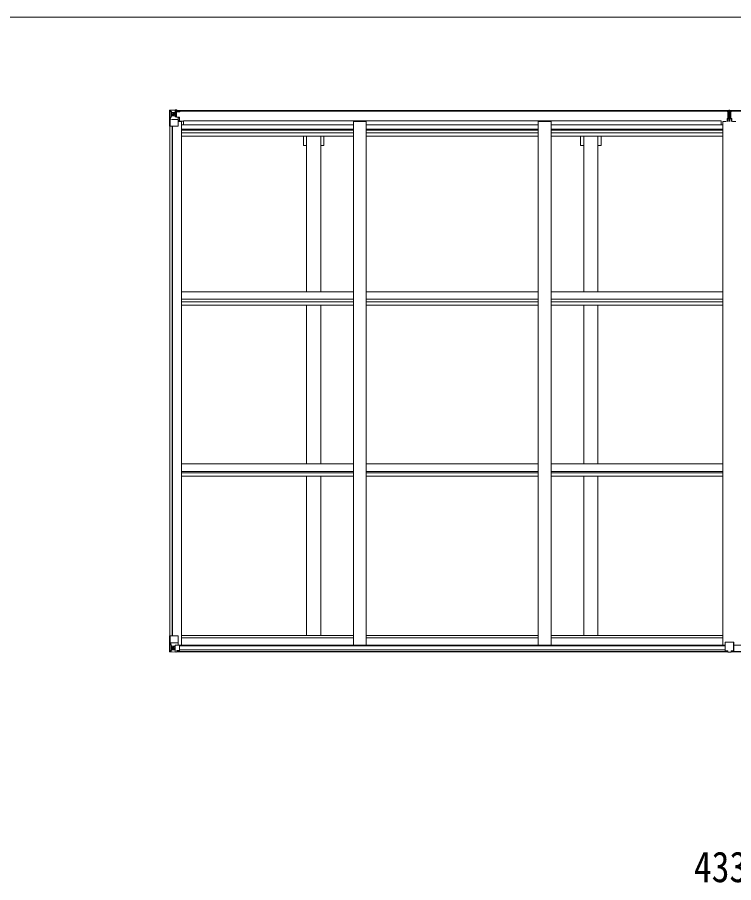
# Model space of a CAD drawing. Units: millimetres at full size; details may follow other scales. Extents: x -6988 to 7066, y -4877 to 4823.
# Drawn here: x 26 to 2802, y 1469 to 4823 of the extents above; entities that cross this region are included whole.
import ezdxf
from ezdxf.enums import TextEntityAlignment as Align

# ---------------------------------------------------------------- set-up
doc = ezdxf.new("R2010")
doc.units = ezdxf.units.MM
doc.header["$LTSCALE"] = 25
for name, color, linetype, lineweight in [('0-1_本体', 4, 'Continuous', 9), ('0-2_部品', 7, 'Continuous', 9), ('0-3_ELV2', 3, 'Continuous', 9), ('0-A_寸法', 6, 'Continuous', 9), ('F-0_240', 7, 'Continuous', 9)]:
    doc.layers.add(name, color=color, linetype=linetype, lineweight=lineweight)
doc.styles.add('ＭＳ ゴシック', font='')
doc.styles.get('ＭＳ ゴシック').set_extended_font_data('MS Gothic')

msp = doc.modelspace()

# ---------------------------------------------------------------- linework, layer by layer
at = {"layer": '0-1_本体'}
for p, q in [((2783.89, 4461.33), (638.89, 4461.33)), ((2786.7, 4461.33), (4931.7, 4461.33)), ((2783.88, 4459.27), (638.89, 4459.27)), ((2786.72, 4459.27), (4931.7, 4459.27)), ((617.39, 2425.49), (617.39, 4400.56)), ((626.39, 2425.49), (626.39, 4400.56)), ((627.09, 2425.49), (627.09, 4400.56)), ((649.39, 4419.04), (662.39, 4419.04)), ((662.39, 2389.13), (662.39, 4419.04)), ((662.39, 4405.99), (1328.39, 4405.99)), ((669.89, 4421.06), (2752.89, 4421.06)), ((669.89, 4421.06), (669.89, 4405.99)), ((1328.39, 2389.13), (1328.39, 4418.4)), ((1328.39, 4418.4), (1378.39, 4418.4)), ((1378.39, 2389.13), (1378.39, 4418.4)), ((1378.39, 4405.99), (2044.39, 4405.99)), ((2044.39, 2389.13), (2044.39, 4418.4)), ((2044.39, 4418.4), (2094.39, 4418.4)), ((2094.39, 2389.13), (2094.39, 4418.4)), ((2094.39, 4405.99), (2760.39, 4405.99)), ((2752.89, 4421.06), (2752.89, 4405.99)), ((2760.39, 2389.13), (2760.39, 4419.04)), ((2773.39, 4419.04), (2760.39, 4419.04)), ((2797.2, 4419.04), (2810.2, 4419.04)), ((662.39, 4389.55), (1328.39, 4389.55)), ((662.39, 4385.77), (1328.39, 4385.77)), ((662.39, 4374.42), (1328.39, 4374.42)), ((662.39, 4361.6), (1328.39, 4361.6)), ((1134.89, 4326.33), (1134.89, 4361.6)), ((1146.89, 3759.04), (1146.89, 4361.6)), ((1201.89, 3759.04), (1201.89, 4361.6)), ((1213.89, 4326.33), (1213.89, 4361.6)), ((1378.39, 4389.55), (2044.39, 4389.55)), ((1378.39, 4385.77), (2044.39, 4385.77)), ((1378.39, 4374.42), (2044.39, 4374.42)), ((1378.39, 4361.6), (2044.39, 4361.6)), ((2094.39, 4389.55), (2760.39, 4389.55)), ((2094.39, 4385.77), (2760.39, 4385.77)), ((2094.39, 4374.42), (2760.39, 4374.42)), ((2094.39, 4361.6), (2760.39, 4361.6)), ((2208.89, 4326.33), (2208.89, 4361.6)), ((2220.89, 3759.04), (2220.89, 4361.6)), ((2275.89, 3759.04), (2275.89, 4361.6)), ((2287.89, 4326.33), (2287.89, 4361.6)), ((1134.89, 4326.33), (1146.89, 4326.33)), ((1201.89, 4326.33), (1213.89, 4326.33)), ((2208.89, 4326.33), (2220.89, 4326.33)), ((2275.89, 4326.33), (2287.89, 4326.33)), ((1328.39, 3759.04), (662.39, 3759.04)), ((2044.39, 3759.04), (1378.39, 3759.04)), ((2760.39, 3759.04), (2094.39, 3759.04)), ((662.39, 3730), (1328.39, 3730)), ((1378.39, 3730), (2044.39, 3730)), ((2094.39, 3730), (2760.39, 3730)), ((1328.39, 3720.27), (662.39, 3720.27)), ((1328.39, 3707.41), (662.39, 3707.41)), ((1146.89, 3091.58), (1146.89, 3707.41)), ((1201.89, 3091.58), (1201.89, 3707.41)), ((2044.39, 3720.27), (1378.39, 3720.27)), ((2044.39, 3707.41), (1378.39, 3707.41)), ((2760.39, 3720.27), (2094.39, 3720.27)), ((2760.39, 3707.41), (2094.39, 3707.41)), ((2220.89, 3091.58), (2220.89, 3707.41)), ((2275.89, 3091.58), (2275.89, 3707.41)), ((662.39, 3091.58), (1328.39, 3091.58)), ((1378.39, 3091.58), (2044.39, 3091.58)), ((2094.39, 3091.58), (2760.39, 3091.58)), ((1328.39, 3061.83), (662.39, 3061.83)), ((1328.39, 3057.41), (662.39, 3057.41)), ((2044.39, 3061.83), (1378.39, 3061.83)), ((2044.39, 3057.41), (1378.39, 3057.41)), ((2760.39, 3061.83), (2094.39, 3061.83)), ((2760.39, 3057.41), (2094.39, 3057.41)), ((1328.39, 3044.39), (662.39, 3044.39)), ((1146.89, 2426.37), (1146.89, 3044.39)), ((1201.89, 2426.37), (1201.89, 3044.39)), ((2044.39, 3044.39), (1378.39, 3044.39)), ((2760.39, 3044.39), (2094.39, 3044.39)), ((2220.89, 2426.37), (2220.89, 3044.39)), ((2275.89, 2426.37), (2275.89, 3044.39)), ((662.39, 2426.37), (1328.39, 2426.37)), ((662.66, 2417.24), (1328.39, 2417.24)), ((1378.39, 2426.37), (2044.39, 2426.37)), ((1378.39, 2417.24), (2044.39, 2417.24)), ((2094.39, 2426.37), (2760.39, 2426.37)), ((2094.39, 2417.24), (2760.39, 2417.24)), ((2769.12, 2389.13), (653.67, 2389.13)), ((2768.58, 2386.78), (654.21, 2386.78)), ((2801.48, 2389.13), (4916.93, 2389.13)), ((2778.58, 2364.63), (644.21, 2364.63)), ((2778.58, 2363.69), (644.21, 2363.69)), ((2768.58, 2371.12), (654.21, 2371.12)), ((2792.02, 2364.63), (4926.39, 2364.63)), ((2792.02, 2363.69), (4926.39, 2363.69))]:
    msp.add_line(p, q, dxfattribs=at)
at = {"layer": '0-2_部品'}
for p, q in [((615.39, 4461.27), (615.39, 4461.23)), ((616.33, 4462.27), (616.33, 4462.27)), ((616.33, 4462.23), (616.33, 4462.27)), ((625.3, 4462.66), (617.38, 4462.19)), ((618.24, 4461.21), (618.24, 4461.15)), ((618.24, 4400.56), (618.24, 4461.15)), ((622.2, 4457.77), (619.47, 4461.44)), ((637.39, 4463.45), (625.39, 4462.66)), ((643.89, 4463.96), (637.39, 4463.56)), ((637.39, 4437.46), (637.39, 4463.56)), ((637.39, 4462.68), (643.89, 4463.08)), ((643.89, 4462.15), (638.89, 4462.06)), ((643.89, 4463.08), (643.89, 4463.96)), ((643.89, 4462.56), (643.89, 4463.08)), ((643.89, 4462.56), (643.89, 4462.15)), ((643.89, 4462.15), (643.89, 4461.33)), ((648.89, 4461.76), (648.89, 4461.33)), ((649.19, 4461.76), (648.89, 4461.76)), ((649.19, 4461.76), (650.88, 4461.33)), ((618.78, 4427.44), (622.92, 4439.53)), ((618.78, 4427.44), (625.39, 4427.23)), ((623.06, 4454.26), (625.39, 4454.32)), ((623.06, 4440.79), (623.06, 4454.26)), ((625.39, 4440.76), (623.06, 4440.79)), ((625.39, 4454.32), (637.39, 4454.32)), ((625.39, 4440.76), (637.39, 4440.76)), ((625.39, 4440.76), (625.39, 4440.76)), ((630.87, 4447.12), (630.87, 4446.16)), ((636.39, 4454.32), (637.39, 4454.32)), ((638.89, 4457.85), (637.39, 4457.85)), ((638.89, 4454.32), (637.39, 4454.32)), ((638.89, 4440.76), (637.39, 4440.76)), ((638.22, 4437.21), (648.57, 4435.55)), ((638.22, 4436.57), (638.22, 4437.21)), ((648.57, 4434.92), (638.22, 4436.57)), ((639.39, 4457.49), (638.89, 4457.49)), ((642.89, 4452.56), (638.89, 4452.56)), ((642.89, 4444.36), (638.89, 4444.36)), ((639, 4456.19), (642.89, 4456.19)), ((639.39, 4458.52), (639.39, 4456.57)), ((647.39, 4458.52), (639.39, 4458.52)), ((647.39, 4458.49), (639.39, 4458.49)), ((649.39, 4456.65), (639.39, 4456.57)), ((639.39, 4456.4), (639.39, 4456.57)), ((639.39, 4456.57), (639.39, 4456.57)), ((642.89, 4436.46), (642.89, 4456.43)), ((648.57, 4435.55), (648.57, 4434.92)), ((648.84, 4435.47), (652.89, 4435.44)), ((649.39, 4458.26), (654.39, 4458.26)), ((649.39, 4456.65), (649.39, 4458.26)), ((649.39, 4401.56), (649.39, 4434.66)), ((653.89, 4435.43), (652.89, 4435.44)), ((652.89, 4433.71), (653.89, 4433.71)), ((653.89, 4419.64), (653.89, 4435.43)), ((654.39, 4459.27), (654.39, 4458.26)), ((654.39, 4458.26), (655.39, 4458.26)), ((655.39, 4458.26), (655.39, 4459.27)), ((655.39, 4458.26), (655.39, 4456.7)), ((655.39, 4456.58), (655.39, 4456.7)), ((618.24, 4400.56), (648.39, 4400.56)), ((625.39, 4427.23), (649.39, 4427.23)), ((653.89, 4423.56), (649.39, 4423.56)), ((669.89, 4419.64), (649.39, 4419.64)), ((615.71, 2425.49), (648.71, 2425.49)), ((615.71, 2364.78), (615.71, 2425.49)), ((618.55, 2425.49), (618.55, 2364.9)), ((649.71, 2424.49), (649.71, 2391.39)), ((619.09, 2398.6), (625.71, 2398.82)), ((619.09, 2398.6), (623.24, 2386.52)), ((625.71, 2385.29), (623.37, 2385.25)), ((623.37, 2385.25), (623.37, 2371.78)), ((625.71, 2398.82), (649.71, 2398.82)), ((625.71, 2385.29), (625.71, 2385.29)), ((637.71, 2385.29), (625.71, 2385.29)), ((637.71, 2389.27), (644.21, 2389.27)), ((637.71, 2389.27), (637.71, 2362.49)), ((648.88, 2391.13), (638.53, 2389.47)), ((638.53, 2389.47), (638.53, 2389.27)), ((641.23, 2389.27), (648.88, 2390.49)), ((644.21, 2389.27), (653.21, 2389.24)), ((648.88, 2390.49), (648.88, 2391.13)), ((654.21, 2388.33), (654.21, 2368.18)), ((616.64, 2363.82), (616.64, 2363.77)), ((625.61, 2363.39), (617.69, 2363.86)), ((618.55, 2364.83), (618.55, 2364.9)), ((622.52, 2368.28), (619.78, 2364.61)), ((623.37, 2371.78), (625.71, 2371.72)), ((625.71, 2371.73), (637.71, 2371.73)), ((637.71, 2362.6), (625.71, 2363.38)), ((630.23, 2378.93), (630.23, 2379.89)), ((644.21, 2362.09), (644.21, 2368.03)), ((653.21, 2367.46), (644.21, 2367.4))]:
    msp.add_line(p, q, dxfattribs=at)
for points in [[(615.39, 4461.23), (615.39, 4400.56), (618.24, 4400.56)], [(616.33, 4462.27), (625.39, 4462.83), (637.39, 4463.56)], [(643.89, 4462.56), (638.89, 4462.56), (638.89, 4437.1)], [(628.95, 4448.08), (627.99, 4448.08), (627.99, 4449.04), (628.95, 4449.04)], [(629.91, 4450), (629.91, 4450.96), (630.87, 4450.96), (630.87, 4450)], [(630.87, 4446.16), (629.91, 4446.16), (629.91, 4447.12)], [(631.83, 4449.04), (632.79, 4449.04), (632.79, 4448.08), (631.83, 4448.08)], [(639.39, 4457.49), (647.39, 4457.49), (647.39, 4459.27)], [(654.39, 4456.53), (639.39, 4456.4), (639.39, 4456.4)], [(649.39, 4456.65), (649.39, 4456.64), (655.39, 4456.7)], [(652.89, 4435.44), (652.89, 4433.71), (649.39, 4433.69)], [(616.64, 2363.77), (625.71, 2363.22), (644.21, 2362.09)], [(629.27, 2377.01), (628.31, 2377.01), (628.31, 2377.97), (629.27, 2377.97)], [(630.23, 2379.89), (631.19, 2379.89), (631.19, 2378.93)], [(631.19, 2376.05), (631.19, 2375.09), (630.23, 2375.09), (630.23, 2376.05)], [(632.15, 2377.97), (633.11, 2377.97), (633.11, 2377.01), (632.15, 2377.01)], [(654.21, 2368.18), (654.19, 2368.07), (644.21, 2368.03)]]:
    msp.add_lwpolyline(points, dxfattribs=at)
for centre in [(630.39, 4448.56), (630.71, 2377.49)]:
    msp.add_circle(centre, 5.3, dxfattribs=at)
for centre, radius, start, end in [((616.39, 4461.28), 1, 93.50017, 180.00079), ((616.39, 4461.27), 0.999, 93.4424, 179.95083), ((616.39, 4461.23), 0.999, 93.4424, 179.95083), ((617.55, 4474.88), 12.7, 269.24466, 275.10311), ((619.52, 4461.27), 1.28, 131.17831, 182.45895), ((628.95, 4450), 0.96, 270, 0), ((628.95, 4447.12), 0.96, 0, 90), ((631.83, 4450), 0.96, 180, 270), ((631.83, 4447.12), 0.96, 90, 180), ((638.33, 4438.14), 0.937, 182.32209, 263.26766), ((638.33, 4437.5), 0.937, 182.32209, 263.26766), ((639.39, 4459.02), 0.5, 179.99802, 269.99691), ((639.39, 4458.99), 0.5, 180.00109, 270.00109), ((639.39, 4456.07), 0.5, 90.52895, 180.04464), ((639.41, 4455.89), 0.513, 91.88028, 181.04707), ((648.46, 4434.62), 0.937, 2.32209, 83.26766), ((648.46, 4433.99), 0.937, 2.32209, 83.26766), ((654.53, 4464.22), 7.69, 268.96999, 276.43426), ((648.39, 4401.56), 1, 270, 0), ((648.71, 2424.49), 1, 0, 90), ((638.64, 2388.54), 0.937, 96.73234, 129.06602), ((648.77, 2392.06), 0.937, 276.73234, 357.67791), ((648.77, 2391.43), 0.937, 276.73234, 357.67791), ((616.7, 2364.81), 0.999, 180.04917, 266.5576), ((616.7, 2364.78), 0.999, 180.04917, 266.5576), ((616.71, 2364.77), 1, 179.99921, 266.49983), ((617.86, 2351.17), 12.7, 84.89689, 90.75534), ((619.83, 2364.78), 1.28, 177.54105, 228.82169), ((629.27, 2378.93), 0.96, 270, 0), ((629.27, 2376.05), 0.96, 0, 90), ((632.15, 2378.93), 0.96, 180, 270), ((632.15, 2376.05), 0.96, 90, 180)]:
    msp.add_arc(centre, radius, start, end, dxfattribs=at)
for centre, major_axis, ratio, start_param, end_param in [((817.33, 4474.58), (201, 12.36), 0.060933, 3.1373463, 3.1378449), ((618.33, 4462.35), (2, 0.12), 0.060933, 3.1378449, 4.2119296), ((618.52, 4459.25), (-0.02, 3), 0.466854, 5.5234897, 6.1575023), ((619.5, 4429.79), (0.85, 2.32), 0.403757, 2.3087461, 3.2744049), ((620.19, 4454.18), (0.03, 5), 0.573921, 4.7320603, 5.5159136), ((621.66, 4440.81), (0, 3), 0.468246, 4.2703918, 4.7058971), ((543.64, 4454.32), (81.75, 0), 0.061163, 0, 0.0007725), ((619.82, 2396.26), (0.85, -2.32), 0.403757, 3.0087805, 3.9744392), ((621.97, 2385.23), (0, -3), 0.468246, 1.5772882, 2.0127935), ((653.21, 2388.33), (1, -0.021), 0.906239, 0.0187047, 1.589501), ((618.64, 2363.7), (2, -0.12), 0.060933, 2.0712557, 3.1453404), ((817.64, 2351.46), (201, -12.36), 0.060933, 3.1453404, 3.145839), ((618.84, 2366.79), (-0.02, -3), 0.466854, 0.125683, 0.7596956), ((620.5, 2371.86), (0.03, -5), 0.573921, 0.7672717, 1.551125), ((543.96, 2371.73), (81.75, 0), 0.061163, 6.2824128, 6.2831853), ((653.21, 2368.17), (1, 0.012), 0.707053, 4.7036637, 6.124411)]:
    msp.add_ellipse(centre, major_axis=major_axis, ratio=ratio, start_param=start_param, end_param=end_param, dxfattribs=at)
at = {"layer": '0-3_ELV2'}
for p, q in [((2778.15, 4462.21), (2783, 4462.5)), ((2778.15, 4459.2), (2778.15, 4462.21)), ((2783, 4462.5), (2784.65, 4462.6)), ((2784.65, 4462.6), (2784.65, 4459.6)), ((2785.95, 4462.6), (2785.95, 4459.6)), ((2787.6, 4462.5), (2785.95, 4462.6)), ((2792.45, 4462.21), (2787.6, 4462.5)), ((2792.45, 4459.2), (2792.45, 4462.21)), ((2776.15, 4431.15), (2783.15, 4431.21)), ((2776.15, 4429.77), (2783.15, 4429.71)), ((2776.15, 4419.04), (2776.15, 4429.27)), ((2777.45, 4430.65), (2784.45, 4430.71)), ((2777.45, 4429.77), (2777.45, 4430.65)), ((2777.45, 4419.04), (2777.45, 4429.27)), ((2783.15, 4459.51), (2778.15, 4459.2)), ((2778.15, 4457.71), (2778.15, 4459.2)), ((2779.15, 4456.71), (2783.15, 4456.71)), ((2779.15, 4454.88), (2779.15, 4456.71)), ((2779.15, 4454.88), (2783.15, 4454.81)), ((2779.15, 4451.27), (2779.15, 4454.88)), ((2779.15, 4451.27), (2783.15, 4451.21)), ((2779.15, 4443.04), (2779.15, 4451.27)), ((2779.15, 4443.04), (2783.15, 4443)), ((2779.15, 4431.17), (2779.15, 4443.04)), ((2779.45, 4459.2), (2785.95, 4459.6)), ((2779.45, 4457.71), (2779.45, 4459.2)), ((2784.45, 4456.71), (2780.45, 4456.71)), ((2780.45, 4454.81), (2780.45, 4456.71)), ((2784.45, 4454.81), (2780.45, 4454.81)), ((2780.45, 4431.17), (2780.45, 4443)), ((2784.65, 4459.6), (2783.15, 4459.51)), ((2783.15, 4456.71), (2783.15, 4459.51)), ((2783.15, 4456.71), (2783.15, 4445.99)), ((2783.15, 4445.99), (2786.15, 4445.99)), ((2783.15, 4438.92), (2783.15, 4445.99)), ((2783.15, 4438.92), (2786.15, 4438.92)), ((2783.15, 4429.28), (2783.15, 4438.92)), ((2783.15, 4429.28), (2786.15, 4429.28)), ((2783.15, 4422.21), (2783.15, 4429.28)), ((2784.45, 4456.71), (2784.45, 4445.99)), ((2787.45, 4445.99), (2784.45, 4445.99)), ((2784.45, 4438.92), (2784.45, 4445.99)), ((2787.45, 4438.92), (2784.45, 4438.92)), ((2784.45, 4429.28), (2784.45, 4438.92)), ((2787.45, 4429.28), (2784.45, 4429.28)), ((2784.45, 4422.21), (2784.45, 4429.28)), ((2791.15, 4459.2), (2784.65, 4459.6)), ((2785.95, 4459.6), (2787.45, 4459.51)), ((2786.15, 4456.71), (2790.15, 4456.71)), ((2786.15, 4456.71), (2786.15, 4445.99)), ((2786.15, 4454.81), (2790.15, 4454.81)), ((2786.15, 4438.92), (2786.15, 4445.99)), ((2786.15, 4429.28), (2786.15, 4438.92)), ((2793.15, 4430.65), (2786.15, 4430.71)), ((2786.15, 4422.21), (2786.15, 4429.28)), ((2787.45, 4456.71), (2787.45, 4459.51)), ((2787.45, 4459.51), (2792.45, 4459.2)), ((2787.45, 4456.71), (2787.45, 4445.99)), ((2791.45, 4456.71), (2787.45, 4456.71)), ((2791.45, 4454.88), (2787.45, 4454.81)), ((2791.45, 4451.27), (2787.45, 4451.21)), ((2787.45, 4438.92), (2787.45, 4445.99)), ((2791.45, 4443.04), (2787.45, 4443)), ((2787.45, 4429.28), (2787.45, 4438.92)), ((2794.45, 4431.15), (2787.45, 4431.21)), ((2794.45, 4429.77), (2787.45, 4429.71)), ((2787.45, 4422.21), (2787.45, 4429.28)), ((2790.15, 4454.81), (2790.15, 4456.71)), ((2790.15, 4431.17), (2790.15, 4443)), ((2791.15, 4457.71), (2791.15, 4459.2)), ((2791.45, 4454.88), (2791.45, 4456.71)), ((2791.45, 4451.27), (2791.45, 4454.88)), ((2791.45, 4443.04), (2791.45, 4451.27)), ((2791.45, 4431.17), (2791.45, 4443.04)), ((2792.45, 4457.71), (2792.45, 4459.2)), ((2793.15, 4429.77), (2793.15, 4430.65)), ((2793.15, 4419.04), (2793.15, 4429.27)), ((2794.45, 4419.04), (2794.45, 4429.27)), ((2783.15, 4422.21), (2786.15, 4422.21)), ((2783.15, 4422.21), (2783.15, 4419.04)), ((2787.45, 4422.21), (2784.45, 4422.21)), ((2784.45, 4422.21), (2784.45, 4419.04)), ((2786.15, 4422.21), (2786.15, 4419.04)), ((2787.45, 4422.21), (2787.45, 4419.04)), ((2768.7, 2367.87), (2768.7, 2400.19)), ((2768.9, 2367.87), (2768.9, 2400.19)), ((2769.7, 2401.19), (2800.7, 2401.19)), ((2800.9, 2401.19), (2769.9, 2401.19)), ((2801.7, 2367.87), (2801.7, 2400.19)), ((2801.9, 2367.87), (2801.9, 2400.19)), ((2768.7, 2367.87), (2768.7, 2367.83)), ((2768.9, 2367.87), (2768.9, 2367.83)), ((2778.7, 2367.1), (2769.7, 2367.15)), ((2778.9, 2367.1), (2769.9, 2367.15)), ((2791.7, 2367.1), (2800.7, 2367.15)), ((2791.9, 2367.1), (2800.9, 2367.15)), ((2801.7, 2367.87), (2801.69, 2367.83)), ((2801.9, 2367.87), (2801.9, 2367.83))]:
    msp.add_line(p, q, dxfattribs=at)
for points in [[(2785.95, 4462.6), (2779.45, 4462.21), (2779.45, 4459.2)], [(2784.65, 4462.6), (2791.15, 4462.21), (2791.15, 4459.2)], [(2783.15, 4430.71), (2776.15, 4430.65), (2776.15, 4431.15)], [(2783.15, 4429.21), (2776.15, 4429.27), (2776.15, 4429.77), (2776.15, 4430.65)], [(2784.45, 4431.21), (2777.45, 4431.15), (2777.45, 4430.65)], [(2784.45, 4429.71), (2777.45, 4429.77), (2777.45, 4429.27), (2784.45, 4429.21)], [(2784.45, 4451.21), (2780.45, 4451.21), (2780.45, 4454.81)], [(2784.45, 4443), (2780.45, 4443), (2780.45, 4451.21)], [(2786.15, 4451.21), (2790.15, 4451.21), (2790.15, 4454.81)], [(2786.15, 4443), (2790.15, 4443), (2790.15, 4451.21)], [(2786.15, 4431.21), (2793.15, 4431.15), (2793.15, 4430.65)], [(2786.15, 4429.71), (2793.15, 4429.77), (2793.15, 4429.27), (2786.15, 4429.21)], [(2787.45, 4430.71), (2794.45, 4430.65), (2794.45, 4431.15)], [(2787.45, 4429.21), (2794.45, 4429.27), (2794.45, 4429.77), (2794.45, 4430.65)], [(2785.2, 2361.67), (2778.7, 2362.07), (2778.7, 2367.1)], [(2785.4, 2361.67), (2778.9, 2362.07), (2778.9, 2367.1)], [(2785.2, 2361.67), (2791.7, 2362.07), (2791.7, 2367.1)], [(2785.4, 2361.67), (2791.9, 2362.07), (2791.9, 2367.1)]]:
    msp.add_lwpolyline(points, dxfattribs=at)
for centre, start, end in [((2779.15, 4457.71), 180, 270), ((2780.45, 4457.71), 180, 270), ((2790.15, 4457.71), 270, 0), ((2791.45, 4457.71), 270, 0), ((2769.7, 2400.19), 90, 180), ((2769.9, 2400.19), 90, 180), ((2800.7, 2400.19), 0, 90), ((2800.9, 2400.19), 0, 90)]:
    msp.add_arc(centre, 1, start, end, dxfattribs=at)
for centre, major_axis, ratio, start_param, end_param in [((2783.18, 4459.51), (0.18, -2.99), 0.008711, 3.1415927, 4.7113235), ((2787.42, 4459.51), (-0.18, -2.99), 0.008711, 1.5718618, 3.1415927), ((2611.28, 4448.99), (171.87, 10.52), 0.017422, 6.2821194, 6.2831848), ((2959.32, 4448.99), (-171.87, 10.52), 0.017422, 0.0000005, 0.0010659), ((2769.7, 2367.86), (1, -0.012), 0.707053, 3.2044821, 4.7211143), ((2769.9, 2367.86), (1, -0.012), 0.707053, 3.2044821, 4.7211143), ((2800.7, 2367.86), (-1, -0.012), 0.707053, 1.562071, 3.0787032), ((2800.9, 2367.86), (-1, -0.012), 0.707053, 1.562071, 3.0787032)]:
    msp.add_ellipse(centre, major_axis=major_axis, ratio=ratio, start_param=start_param, end_param=end_param, dxfattribs=at)
at = {"layer": 'F-0_240', "color": 5}
msp.add_line((-6987.88, 4822.79), (6712.12, 4822.79), dxfattribs=at)

# ---------------------------------------------------------------- texts
at = {"layer": '0-A_寸法', "color": 7, "style": 'ＭＳ ゴシック', "width": 0.85}
msp.add_text('4336', height=119.1, dxfattribs=at).set_placement((2647.8, 1434.96), align=Align.BOTTOM_LEFT)

doc.saveas('drawing.dxf')
